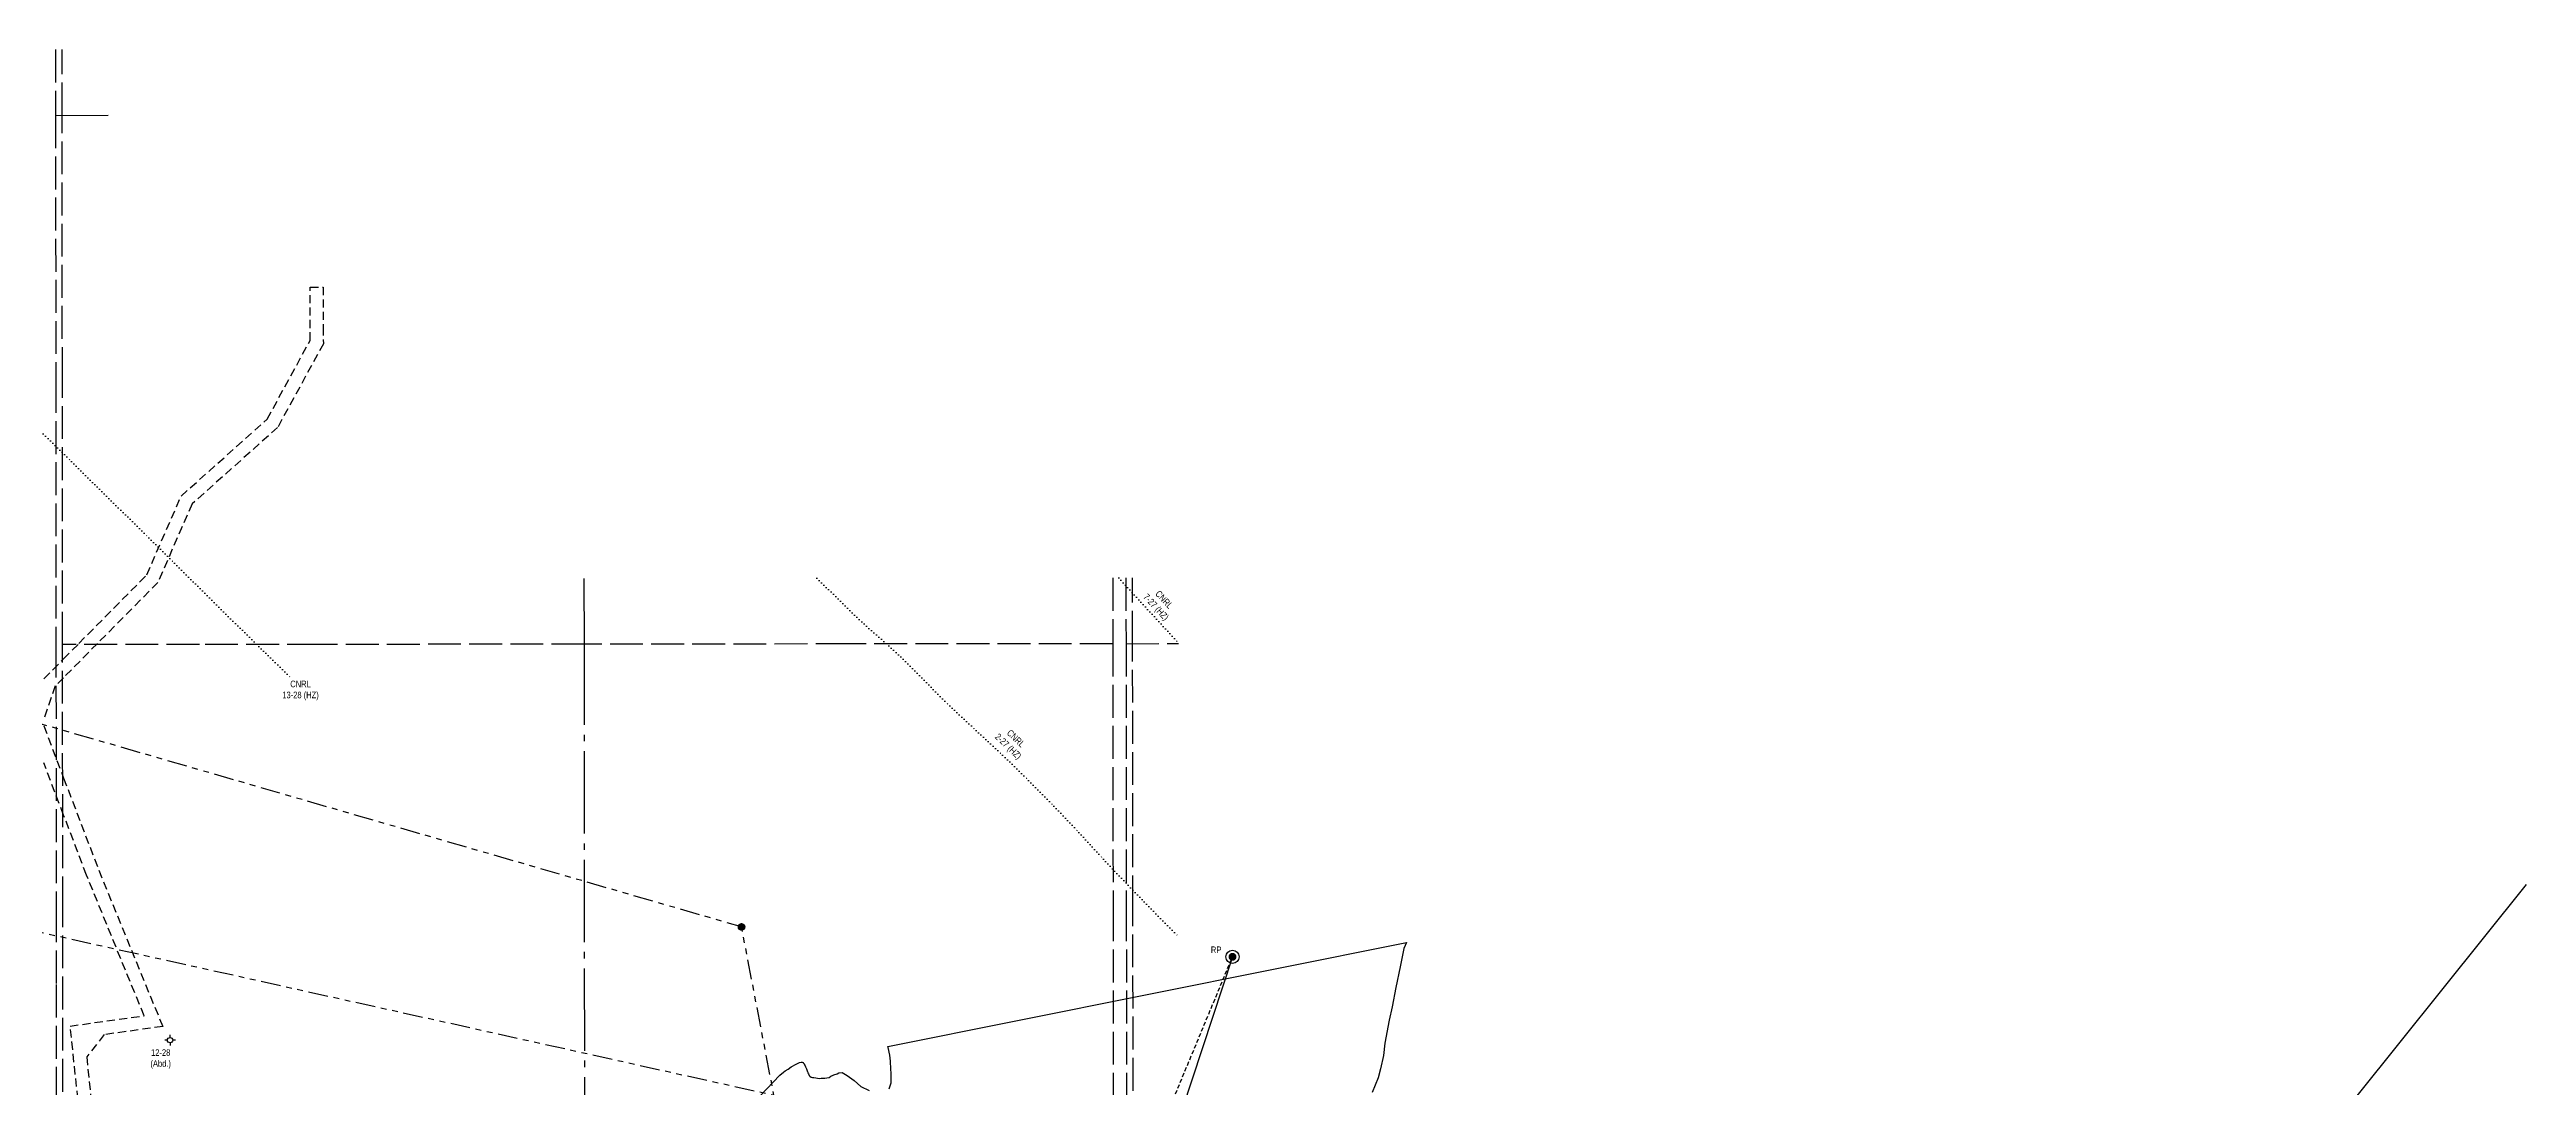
# Model space of a CAD drawing. Extents: x 498999 to 517977, y 6011694 to 6019262.
# Drawn here: x 503165 to 506930, y 6017593 to 6019170 of the extents above; entities that cross this region are included whole.
import ezdxf
from ezdxf.enums import TextEntityAlignment as Align

# ---------------------------------------------------------------- set-up
doc = ezdxf.new("R2010")
doc.units = 0
doc.header["$LTSCALE"] = 5
for name, pattern in [('foc-ACCESSROAD', [3.75, 2.5, -1.25]), ('foc-DOT', [1, 0.2, -0.8]), ('foc-DRILLPATH', [14.75, 6, -1.75, 1.75, -1.75, 1.75, -1.75]), ('foc-QUARTERLINE', [33, 25, -3, 2, -3]), ('foc-TIELINE', [1.875, 1.25, -0.625]), ('foc-UNSURVEYED', [12.5, 10, -2.5])]:
    doc.linetypes.add(name, pattern=pattern)
for name, color, linetype in [('35', 37, 'Continuous'), ('AS-DRILL-T', 8, 'Continuous'), ('DETAIL-HZ-Existing', 8, 'foc-DOT'), ('F-AR', 190, 'foc-ACCESSROAD'), ('L-MON', 1, 'Continuous'), ('L-SECQ', 8, 'foc-QUARTERLINE'), ('L-TIE', 7, 'foc-TIELINE'), ('L-USEC', 7, 'foc-UNSURVEYED'), ('P-PDRILLPATH', 12, 'foc-DRILLPATH'), ('WETLAND', 143, 'Continuous'), ('Z-DRILL-POINT', 7, 'Continuous')]:
    doc.layers.add(name, color=color, linetype=linetype)
doc.layers.add('P-DRILL-OFFSET', color=7, linetype='Continuous', true_color=0xcccccc, plot=False)
doc.styles.add('80L', font='ARIALN.TTF', dxfattribs={"height": 10})
doc.styles.get("Standard").update_dxf_attribs({"font": 'ARIALN.TTF'})

# ---------------------------------------------------------------- blocks, each defined once
blk = doc.blocks.new('plbh')
at = {"layer": 'L-MON'}
h = blk.add_hatch(color=255, dxfattribs=at)
h.dxf.hatch_style = 1
edge = h.paths.add_edge_path()
edge.add_arc((0, 0), 1.16, 0, 360)
h = blk.add_hatch(color=256, dxfattribs=at)
h.dxf.hatch_style = 1
h.paths.add_polyline_path([(-0.96, 0, 1), (0.96, 0, 1)])
h.paths.add_polyline_path([(0.91, 0, -1), (-0.91, 0, -1)], flags=16)
h.paths.add_polyline_path([(0.45, 0, -1), (-0.45, 0, -1)], flags=0)
h = blk.add_hatch(color=256, dxfattribs=at)
h.dxf.hatch_style = 1
h.paths.add_polyline_path([(-0.45, 0, 1), (0.45, 0, 1)])
h.paths.add_polyline_path([(0.4, 0, -1), (-0.4, 0, -1)], flags=16)
at = {"layer": 'L-MON', "color": 240}
for radius in [0.96, 0.91, 0.45, 0.4]:
    blk.add_circle((0, 0), radius, dxfattribs=at)
blk = doc.blocks.new('GABD')
for p, q in [((-0.81, 0), (-1.62, 0)), ((0, 0.81), (0, 1.62)), ((1.62, 0), (0.81, 0)), ((0, -0.81), (0, -1.62))]:
    blk.add_line(p, q)
blk.add_circle((0, 0), 0.8)
blk = doc.blocks.new('fdia')
at = {"color": 255, "const_width": 1}
blk.add_lwpolyline([(-0.5, 0, 1), (0.5, 0, 1)], format="xyb", close=True, dxfattribs=at)
blk = doc.blocks.new('Fdiaa')
blk.add_blockref('fdia', (0, 0))
blk = doc.blocks.new('fdib')
at = {"color": 1, "const_width": 1.6}
blk.add_lwpolyline([(-0.4, 0, 1), (0.4, 0, 1)], format="xyb", close=True, dxfattribs=at)
at = {"color": 1}
blk.add_circle((0, 0), 0.8, dxfattribs=at)
blk = doc.blocks.new('Fdibb')
blk.add_blockref('fdib', (0, 0))
blk = doc.blocks.new('fdicc')
for name in ['Fdibb', 'Fdiaa']:
    blk.add_blockref(name, (0, 0))
blk = doc.blocks.new('FDI')
blk.add_blockref('fdicc', (0, 0))

msp = doc.modelspace()

# ---------------------------------------------------------------- linework, layer by layer
msp.add_line((504963.032, 6017791.668), (504868.057, 6017503.561))
at = {"layer": '35', "color": 3}
msp.add_circle((504963.032, 6017791.668), 10, dxfattribs=at)
at = {"layer": 'DETAIL-HZ-Existing', "flags": 128}
for points in [[(502579.382, 6019169.562), (502611.619, 6019136.053), (502650.191, 6019096.156), (502688.713, 6019056.658), (502707.985, 6019036.969), (502727.326, 6019017.35), (502746.517, 6018997.862), (502803.99, 6018939.325), (502842.633, 6018899.747), (502861.934, 6018879.838), (502920.078, 6018820.662), (502959.49, 6018781.874), (502998.632, 6018743.057), (503056.926, 6018684.21), (503116.199, 6018625.204), (503135.87, 6018605.725), (503175.363, 6018566.917), (503195.044, 6018547.638), (503214.715, 6018528.2), (503253.567, 6018489.862), (503312.691, 6018431.715), (503352.163, 6018393.008), (503371.734, 6018373.549), (503430.518, 6018315.043), (503450.159, 6018295.684), (503469.98, 6018276.215), (503489.581, 6018257.156), (503509.422, 6018237.767), (503531.314, 6018216.289)], [(504331.291, 6018366.996), (504350.033, 6018348.797), (504369.799, 6018329.433), (504389.465, 6018310.05), (504409.941, 6018291.237), (504430.706, 6018273.084), (504451.312, 6018254.442), (504471.298, 6018235.479), (504490.905, 6018215.795), (504509.961, 6018196.011), (504529.598, 6018176.438), (504549.734, 6018157.545), (504570.049, 6018138.782), (504610.561, 6018101.166), (504630.667, 6018081.943), (504649.773, 6018063.119), (504669.3, 6018043.515), (504688.646, 6018023.751), (504707.743, 6018003.827), (504726.74, 6017983.683), (504745.487, 6017963.379), (504763.894, 6017943.365), (504783.101, 6017922.841), (504802.208, 6017902.897), (504821.395, 6017883.033), (504840.571, 6017863.249), (504859.718, 6017843.785), (504879.504, 6017824.022), (504881.467, 6017822.109)], [(504790.077, 6018367.421), (504803.414, 6018353.022), (504821.961, 6018332.617), (504840.728, 6018312.323), (504877.992, 6018271.834), (504880.988, 6018268.655)]]:
    msp.add_lwpolyline(points, dxfattribs=at)
at = {"layer": 'F-AR'}
for points in [[(503156.543, 6018214.085), (503186.415, 6018244.253), (503209.721, 6018267.79), (503312.934, 6018372.023), (503365.078, 6018491.746), (503495.907, 6018608.519), (503561.246, 6018728.345), (503561.172, 6018809.33), (503581.176, 6018809.348), (503581.232, 6018748.376), (503581.255, 6018723.255), (503511.812, 6018595.903), (503381.667, 6018479.741), (503329.78, 6018360.606), (503237.896, 6018267.814), (503186.437, 6018215.845), (503173.912, 6018203.195), (503156.326, 6018153.421)], [(503156.334, 6018142.507), (503186.553, 6018063.284), (503239.974, 6017923.231), (503337.182, 6017685.888), (503248.136, 6017673.514), (503221.585, 6017639.544), (503237.844, 6017486.484)], [(503218.137, 6017482.635), (503196.478, 6017686.53), (503308.903, 6017702.155), (503221.37, 6017915.874), (503186.596, 6018007.042), (503156.377, 6018086.267)]]:
    msp.add_lwpolyline(points, dxfattribs=at)
at = {"layer": 'L-SECQ', "flags": 128}
for points in [[(503174.27, 6019070.18), (503254.111, 6019070.252)], [(503977.963, 6018266.722), (503977.871, 6018366.668)], [(503978.68, 6017484.134), (503977.963, 6018266.722)]]:
    msp.add_lwpolyline(points, dxfattribs=at)
at = {"layer": 'L-TIE', "flags": 128}
msp.add_lwpolyline([(504573.676, 6016856.525), (504963.032, 6017791.668)], dxfattribs=at)
at = {"layer": 'L-USEC'}
for p, q in [((503174.194, 6019170.124), (503174.27, 6019070.177)), ((503184.323, 6019070.189), (503184.247, 6019170.137)), ((503174.27, 6019070.177), (503174.577, 6018668.077)), ((503184.63, 6018668.089), (503184.323, 6019070.189)), ((503174.577, 6018668.077), (503174.884, 6018265.974)), ((503184.937, 6018265.987), (503184.63, 6018668.089)), ((504780.935, 6018367.413), (504781.042, 6018267.466)), ((504801.041, 6018367.434), (504801.149, 6018267.488)), ((504811.201, 6018267.496), (504811.094, 6018367.441)), ((503174.884, 6018265.974), (503175.191, 6017863.874)), ((503392.895, 6018266.166), (503184.937, 6018265.987)), ((503185.244, 6017863.887), (503184.937, 6018265.987)), ((503576.417, 6018266.34), (503392.895, 6018266.166)), ((503977.963, 6018266.722), (503576.417, 6018266.34)), ((504379.502, 6018267.094), (503977.963, 6018266.722)), ((504781.042, 6018267.466), (504379.502, 6018267.094)), ((504781.042, 6018267.466), (504781.473, 6017865.383)), ((504801.159, 6018267.486), (504880.989, 6018267.563)), ((504801.159, 6018267.488), (504801.59, 6017865.404)), ((504811.632, 6017865.413), (504811.201, 6018267.496)), ((503175.191, 6017863.874), (503175.278, 6017749.47)), ((503185.549, 6017461.786), (503185.244, 6017863.887)), ((504781.473, 6017865.383), (504781.905, 6017463.3)), ((504801.59, 6017865.404), (504802.022, 6017463.321)), ((504812.063, 6017463.331), (504811.632, 6017865.413)), ((503175.278, 6017749.47), (503175.497, 6017461.772))]:
    msp.add_line(p, q, dxfattribs=at)
at = {"layer": 'P-DRILL-OFFSET', "flags": 128}
msp.add_lwpolyline([(505959.945, 6014935.379), (506032.734, 6015510.618), (506023.27, 6015729.396), (505950.481, 6015997.481), (505854.726, 6016390.389), (505830.464, 6016507.592), (505852.03, 6016704.278), (505951, 6016857.146), (506070.868, 6016945.729), (506251.513, 6017009.004), (506359.024, 6017082.064), (506447.659, 6017185.834), (506609.001, 6017501.665), (506929.561, 6017901.672)], dxfattribs=at)
at = {"layer": 'P-PDRILLPATH', "flags": 128}
for points in [[(504427.402, 6016743.804), (504216.805, 6017837.172), (500192.074, 6019002.72)], [(504434.718, 6016743.843), (504551.969, 6017517.654), (499822.205, 6018567.702)]]:
    msp.add_lwpolyline(points, dxfattribs=at)
at = {"layer": 'WETLAND'}
for points in [[(504441.373, 6017591.202), (504444.412, 6017600.357), (504444.248, 6017606.124), (504443.991, 6017615.186), (504443.828, 6017620.953), (504443.477, 6017633.311), (504442.396, 6017642.35), (504439.598, 6017653.813), (504439.082, 6017655.653), (505227.664, 6017813.654), (505223.604, 6017804.605), (505218.015, 6017776.496), (505211.306, 6017745.014), (505205.719, 6017715.78), (505201.245, 6017695.541), (505194.539, 6017660.686), (505192.313, 6017641.573), (505187.839, 6017621.333), (505184.482, 6017607.84), (505175.514, 6017585.347)], [(503736.152, 6017045.154), (504275.001, 6017611.7), (504280.685, 6017616.518), (504283.193, 6017618.37), (504287.729, 6017621.171), (504292.25, 6017624.457), (504299.657, 6017628.796), (504305.177, 6017631.138), (504307.252, 6017631.651), (504308.454, 6017631.544), (504309.053, 6017631.491), (504310.405, 6017630.922), (504310.672, 6017630.701), (504311.826, 6017629.153), (504312.048, 6017628.661), (504312.564, 6017627.583), (504313.333, 6017626.147), (504314.231, 6017624.473), (504315.406, 6017621.591), (504315.486, 6017621.377), (504316.587, 6017618.467), (504316.722, 6017617.986), (504316.861, 6017617.382), (504317.644, 6017615.461), (504318.42, 6017613.783), (504319.696, 6017611.633), (504320.829, 6017610.208), (504322.684, 6017609.046), (504324.882, 6017608.623), (504326.833, 6017608.314), (504329.884, 6017607.793), (504332.079, 6017607.491), (504335.126, 6017607.092), (504337.917, 6017607.171), (504343.62, 6017607.333), (504346.64, 6017607.904), (504350.142, 6017608.611), (504352.767, 6017610.264), (504355.861, 6017612.122), (504356.955, 6017612.447), (504362.01, 6017614.048), (504364.646, 6017615.337), (504369.611, 6017616.158), (504377.307, 6017611.646), (504388.25, 6017603.712), (504398.394, 6017594.93), (504410.938, 6017588.689)]]:
    msp.add_lwpolyline(points, dxfattribs=at)

# ---------------------------------------------------------------- block references
at = {"layer": '35', "color": 3, "xscale": 4.997330249999977, "yscale": 4.997330249999977, "zscale": 4.997330249999977}
msp.add_blockref('FDI', (504963.032, 6017791.668), dxfattribs=at)
at = {"layer": 'AS-DRILL-T', "xscale": 4.999999999999977, "yscale": 4.999999999999977, "zscale": 4.999999999999977}
msp.add_blockref('GABD', (503348.317, 6017665.085), dxfattribs=at)
at = {"layer": 'L-MON', "xscale": 4.99733024999997, "yscale": 4.99733024999997, "zscale": 4.99733024999997}
msp.add_blockref('plbh', (504216.805, 6017837.173), dxfattribs=at)

# ---------------------------------------------------------------- texts
at = {"layer": '35', "color": 3, "lineweight": 30, "flags": 104}
msp.add_attdef('RP', text='RP', height=10, dxfattribs=at).set_placement((504938.059, 6017802.422), align=Align.MIDDLE_CENTER)
at = {"layer": 'AS-DRILL-T', "char_height": 10, "attachment_point": 1, "style": '80L'}
for s, insert, rotation in [('\\pxqc;CNRL\\P7-27 (HZ)', (504846.446, 6018355.648), 312.625287), ('\\pxqc;CNRL\\P2-27 (HZ)', (504619.797, 6018143.938), 316.286281)]:
    msp.add_mtext_dynamic_manual_height_columns(s, width=48.41514, gutter_width=50, heights=[0], dxfattribs=dict(at, insert=insert, rotation=rotation))
for s, width, insert in [('\\pxqc;CNRL\\P13-28 (HZ)', 54.78622, (503519.203, 6018211.282)), ('\\pxqc;12-28\\P(Abd.)', 30.60477, (503318.779, 6017651.269))]:
    msp.add_mtext_dynamic_manual_height_columns(s, width=width, gutter_width=50, heights=[0], dxfattribs=dict(at, insert=insert))
at = {"layer": 'Z-DRILL-POINT', "color": 5, "style": '80L'}
msp.add_text('F2', height=1.9989, dxfattribs=at).set_placement((504216.805, 6017837.173))

doc.saveas('drawing.dxf')
